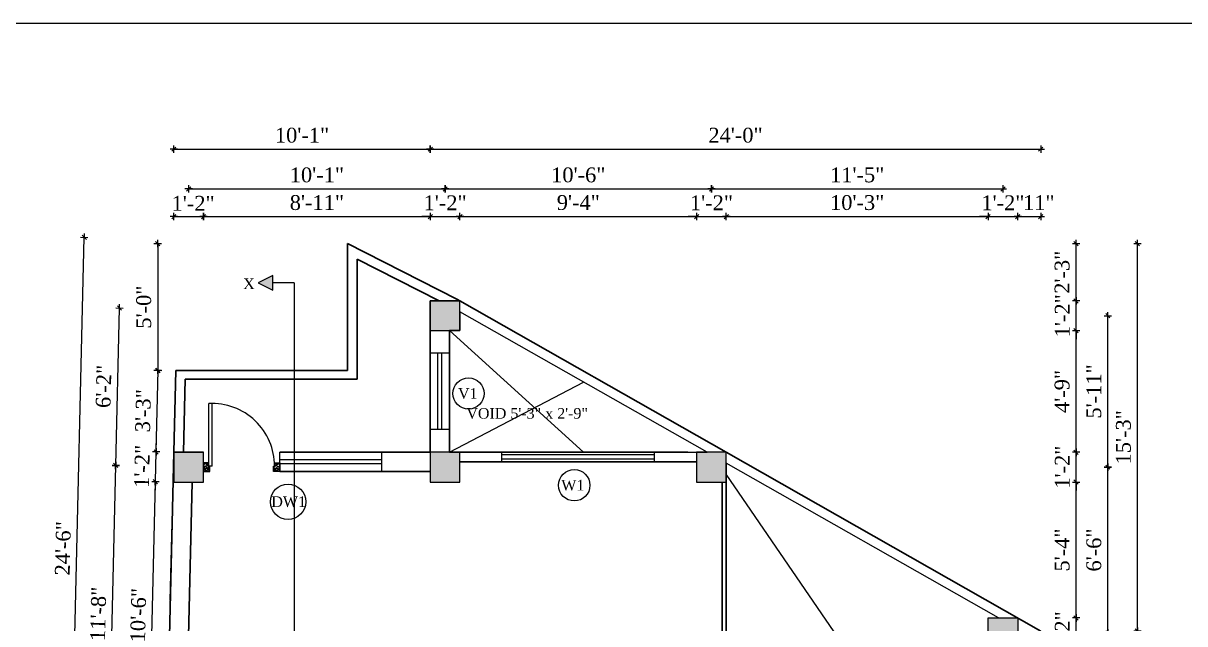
# Model space of a CAD drawing. Header units: inches. Extents: x 149946 to 166271, y -29520 to -26192.
# Drawn here: x 165162 to 165710, y -26476 to -26192 of the extents above; entities that cross this region are included whole.
import ezdxf

# ---------------------------------------------------------------- set-up
doc = ezdxf.new("R2010")
doc.units = ezdxf.units.IN
doc.header["$LTSCALE"] = 5
doc.header["$MEASUREMENT"] = 0
for name, color, linetype, lineweight in [('A-WALL', 7, 'Continuous', 9), ('Dimension', 7, 'Continuous', 18), ('DOOR', 62, 'Continuous', 0), ('Dw', 2, 'Continuous', 18), ('ele1', 21, 'Continuous', 20)]:
    doc.layers.add(name, color=color, linetype=linetype, lineweight=lineweight)
doc.layers.add('dim line', color=7, linetype='Continuous', lineweight=15, true_color=0xfab2b2)
doc.layers.add('TEXT', color=6, linetype='Continuous')
doc.layers.add('WALL', color=7, linetype='Continuous')
doc.styles.add('ordinary', font='times.ttf')
doc.dimstyles.new('Copy of 96', dxfattribs={"dimtxt": 7, "dimasz": 4, "dimexe": 0.5, "dimexo": 0.5, "dimgap": 3, "dimtad": 1, "dimdec": 1, "dimzin": 11, "dimdsep": 46, "dimlunit": 4, "dimtxsty": 'ordinary', "dimblk": 'OBLIQUE', "dimcen": 0.09, "dimse1": 1, "dimse2": 1, "dimclrt": 6, "dimazin": 0, "dimtfac": 1, "dimtdec": 1, "dimtix": 1, "dimtmove": 2, "dimatfit": 3, "dimldrblk": 'leader', "dimfxl": 0.5, "dimfxlon": 1, "dimtolj": 1, "dimtzin": 0, "dimarcsym": 0})

# ---------------------------------------------------------------- blocks, each defined once
blk = doc.blocks.new('A$C27B36B59')
at = {"layer": 'DOOR'}
for p, q in [((0, 4), (0, 0)), ((2.5, 4), (0, 4)), ((0, 0), (3, 0)), ((2.5, 2.5), (2.5, 4)), ((3, 2.5), (2.5, 2.5)), ((3, 0), (3, 2.5))]:
    blk.add_line(p, q, dxfattribs=at)
for centre, radius, start, end in [((-1.4, -0.54), 4.75, 22.1411, 72.838), ((1.34, 2.09), 1.64, 45.138, 144.8948), ((2.21, 0.3), 2.49, 83.3149, 152.658), ((0.13, 0.37), 2.05, 349.4875, 93.6805), ((1.96, -0.47), 2.01, 58.7447, 166.495), ((-0.06, 0.32), 1.13, 343.542, 86.947), ((2.08, -0.4), 1.17, 38.2816, 160.1519)]:
    blk.add_arc(centre, radius, start, end, dxfattribs=at)
blk = doc.blocks.new('D2')
at = {"layer": 'DOOR'}
for p, q in [((74473.95, 24047.59), (74473.95, 24018.09)), ((74473.95, 24047.59), (74475.45, 24047.59)), ((74475.45, 24047.59), (74475.45, 24018.13))]:
    blk.add_line(p, q, dxfattribs=at)
blk.add_arc((74473.95, 24047.59), 29.5, 180, 272.9146, dxfattribs=at)
at = {"layer": 'DOOR', "xscale": -1, "rotation": 180}
blk.add_blockref('A$C27B36B59', (74441.95, 24050.09), dxfattribs=at)
at = {"layer": 'DOOR', "rotation": 180}
blk.add_blockref('A$C27B36B59', (74477.95, 24050.09), dxfattribs=at)
blk = doc.blocks.new('oblique')
at = {"color": 0, "lineweight": -2}
blk.add_line((0.25, 0.25), (-0.25, -0.25), dxfattribs=at)
at = {"layer": 'dim line', "lineweight": 9}
for p, q in [((-0.4375, 0), (0.4375, 0)), ((0, 0.4375), (0, -0.4375))]:
    blk.add_line(p, q, dxfattribs=at)
blk = doc.blocks.new('*D1125')
at = {"layer": 'A-WALL', "color": 0, "lineweight": -2, "ltscale": 5}
for p, q in [((165658.38, -26472.9), (165658.38, -26468.9)), ((165658.38, -26486.9), (165658.38, -26472.9)), ((165658.38, -26486.9), (165658.38, -26490.9))]:
    blk.add_line(p, q, dxfattribs=at)
at = {"layer": 'Defpoints', "color": 0, "ltscale": 5}
for p in [(165630.89, -26472.9), (165658.38, -26472.9), (165630.89, -26486.9)]:
    blk.add_point(p, dxfattribs=at)
at = {"layer": 'A-WALL', "color": 0, "lineweight": -2, "ltscale": 5, "xscale": 4, "yscale": 4, "zscale": 4}
for p, rotation in [((165658.38, -26472.9), 270), ((165658.38, -26486.9), 90)]:
    blk.add_blockref('oblique', p, dxfattribs=dict(at, rotation=rotation))
at = {"layer": 'A-WALL', "color": 6, "ltscale": 5, "insert": (165651.88, -26479.9), "char_height": 7, "attachment_point": 5, "rotation": 90, "style": 'ordinary'}
blk.add_mtext('\\A1;1\'-2"', dxfattribs=at)
blk = doc.blocks.new('_OBLIQUE')
at = {"color": 0, "linetype": 'ByBlock'}
blk.add_line((-0.5, -0.5), (0.5, 0.5), dxfattribs=at)
blk = doc.blocks.new('leader')
at = {"layer": 'Dimension'}
for p, q in [((0, -4.33), (0, 4.33)), ((-4.42, 0), (4.42, 0))]:
    blk.add_line(p, q, dxfattribs=at)
blk = doc.blocks.new('*D1126')
at = {"layer": 'A-WALL', "color": 0, "lineweight": -2, "ltscale": 5}
blk.add_line((165658.38, -26472.9), (165658.38, -26408.79), dxfattribs=at)
at = {"layer": 'Defpoints', "color": 0, "ltscale": 5}
for p in [(165493.5, -26408.79), (165658.38, -26408.79), (165630.89, -26472.9)]:
    blk.add_point(p, dxfattribs=at)
at = {"layer": 'A-WALL', "color": 0, "lineweight": -2, "ltscale": 5, "xscale": 4, "yscale": 4, "zscale": 4}
for p, rotation in [((165658.38, -26408.79), 90), ((165658.38, -26472.9), 270)]:
    blk.add_blockref('oblique', p, dxfattribs=dict(at, rotation=rotation))
at = {"layer": 'A-WALL', "color": 6, "ltscale": 5, "insert": (165651.82, -26440.85), "char_height": 7, "attachment_point": 5, "rotation": 90, "style": 'ordinary'}
blk.add_mtext('\\A1;5\'-4"', dxfattribs=at)
blk = doc.blocks.new('*D1127')
at = {"layer": 'A-WALL', "color": 0, "lineweight": -2, "ltscale": 5}
for p, q in [((165658.38, -26394.79), (165658.38, -26390.79)), ((165658.38, -26408.79), (165658.38, -26394.79)), ((165658.38, -26408.79), (165658.38, -26412.79))]:
    blk.add_line(p, q, dxfattribs=at)
at = {"layer": 'Defpoints', "color": 0, "ltscale": 5}
for p in [(165493.5, -26394.79), (165658.38, -26394.79), (165493.5, -26408.79)]:
    blk.add_point(p, dxfattribs=at)
at = {"layer": 'A-WALL', "color": 0, "lineweight": -2, "ltscale": 5, "xscale": 4, "yscale": 4, "zscale": 4}
for p, rotation in [((165658.38, -26394.79), 270), ((165658.38, -26408.79), 90)]:
    blk.add_blockref('oblique', p, dxfattribs=dict(at, rotation=rotation))
at = {"layer": 'A-WALL', "color": 6, "ltscale": 5, "insert": (165651.88, -26401.79), "char_height": 7, "attachment_point": 5, "rotation": 90, "style": 'ordinary'}
blk.add_mtext('\\A1;1\'-2"', dxfattribs=at)
blk = doc.blocks.new('*D1128')
at = {"layer": 'A-WALL', "color": 0, "lineweight": -2, "ltscale": 5}
blk.add_line((165658.38, -26394.79), (165658.38, -26337.41), dxfattribs=at)
at = {"layer": 'Defpoints', "color": 0, "ltscale": 5}
for p in [(165367.94, -26337.41), (165658.38, -26337.41), (165493.5, -26394.79)]:
    blk.add_point(p, dxfattribs=at)
at = {"layer": 'A-WALL', "color": 0, "lineweight": -2, "ltscale": 5, "xscale": 4, "yscale": 4, "zscale": 4}
for p, rotation in [((165658.38, -26337.41), 90), ((165658.38, -26394.79), 270)]:
    blk.add_blockref('oblique', p, dxfattribs=dict(at, rotation=rotation))
at = {"layer": 'A-WALL', "color": 6, "ltscale": 5, "insert": (165651.81, -26366.1), "char_height": 7, "attachment_point": 5, "rotation": 90, "style": 'ordinary'}
blk.add_mtext('\\A1;4\'-9"', dxfattribs=at)
blk = doc.blocks.new('*D1129')
at = {"layer": 'A-WALL', "color": 0, "lineweight": -2, "ltscale": 5}
for p, q in [((165658.38, -26323.41), (165658.38, -26319.41)), ((165658.38, -26337.41), (165658.38, -26323.41)), ((165658.38, -26337.41), (165658.38, -26341.41))]:
    blk.add_line(p, q, dxfattribs=at)
at = {"layer": 'Defpoints', "color": 0, "ltscale": 5}
for p in [(165367.94, -26323.41), (165658.38, -26323.41), (165367.94, -26337.41)]:
    blk.add_point(p, dxfattribs=at)
at = {"layer": 'A-WALL', "color": 0, "lineweight": -2, "ltscale": 5, "xscale": 4, "yscale": 4, "zscale": 4}
for p, rotation in [((165658.38, -26323.41), 270), ((165658.38, -26337.41), 90)]:
    blk.add_blockref('oblique', p, dxfattribs=dict(at, rotation=rotation))
at = {"layer": 'A-WALL', "color": 6, "ltscale": 5, "insert": (165651.88, -26330.41), "char_height": 7, "attachment_point": 5, "rotation": 90, "style": 'ordinary'}
blk.add_mtext('\\A1;1\'-2"', dxfattribs=at)
blk = doc.blocks.new('*D1131')
at = {"layer": 'A-WALL', "color": 0, "lineweight": -2, "ltscale": 5}
blk.add_line((165673.34, -26479.9), (165673.34, -26401.79), dxfattribs=at)
at = {"layer": 'Defpoints', "color": 0, "ltscale": 5}
for p in [(165486.5, -26401.79), (165673.34, -26401.79), (165623.89, -26479.9)]:
    blk.add_point(p, dxfattribs=at)
at = {"layer": 'A-WALL', "color": 0, "lineweight": -2, "ltscale": 5, "xscale": 4, "yscale": 4, "zscale": 4}
for p, rotation in [((165673.34, -26401.79), 90), ((165673.34, -26479.9), 270)]:
    blk.add_blockref('oblique', p, dxfattribs=dict(at, rotation=rotation))
at = {"layer": 'A-WALL', "color": 6, "ltscale": 5, "insert": (165666.78, -26440.85), "char_height": 7, "attachment_point": 5, "rotation": 90, "style": 'ordinary'}
blk.add_mtext('\\A1;6\'-6"', dxfattribs=at)
blk = doc.blocks.new('*D1132')
at = {"layer": 'A-WALL', "color": 0, "lineweight": -2, "ltscale": 5}
blk.add_line((165673.34, -26401.79), (165673.34, -26330.41), dxfattribs=at)
at = {"layer": 'Defpoints', "color": 0, "ltscale": 5}
for p in [(165360.94, -26330.41), (165673.34, -26330.41), (165486.5, -26401.79)]:
    blk.add_point(p, dxfattribs=at)
at = {"layer": 'A-WALL', "color": 0, "lineweight": -2, "ltscale": 5, "xscale": 4, "yscale": 4, "zscale": 4}
for p, rotation in [((165673.34, -26330.41), 90), ((165673.34, -26401.79), 270)]:
    blk.add_blockref('oblique', p, dxfattribs=dict(at, rotation=rotation))
at = {"layer": 'A-WALL', "color": 6, "ltscale": 5, "insert": (165666.78, -26366.1), "char_height": 7, "attachment_point": 5, "rotation": 90, "style": 'ordinary'}
blk.add_mtext('\\A1;5\'-11"', dxfattribs=at)
blk = doc.blocks.new('*D1133')
at = {"layer": 'A-WALL', "color": 0, "lineweight": -2, "ltscale": 50}
blk.add_line((165233.05, -26283.64), (165247.05, -26283.64), dxfattribs=at)
at = {"layer": 'Defpoints', "color": 0, "ltscale": 50}
for p in [(165247.05, -26283.64), (165233.05, -26394.79), (165247.05, -26394.79)]:
    blk.add_point(p, dxfattribs=at)
at = {"layer": 'A-WALL', "color": 0, "lineweight": -2, "ltscale": 50, "xscale": 4, "yscale": 4, "zscale": 4, "rotation": 180}
blk.add_blockref('oblique', (165233.05, -26283.64), dxfattribs=at)
at = {"layer": 'A-WALL', "color": 0, "lineweight": -2, "ltscale": 50, "xscale": 4, "yscale": 4, "zscale": 4}
blk.add_blockref('oblique', (165247.05, -26283.64), dxfattribs=at)
at = {"layer": 'A-WALL', "color": 6, "ltscale": 50, "insert": (165242.14, -26277.39), "char_height": 7, "attachment_point": 5, "style": 'ordinary'}
blk.add_mtext('\\A1;1\'-2"', dxfattribs=at)
blk = doc.blocks.new('*D1134')
at = {"layer": 'A-WALL', "color": 0, "lineweight": -2, "ltscale": 5}
blk.add_line((165247.05, -26283.64), (165353.94, -26283.64), dxfattribs=at)
at = {"layer": 'Defpoints', "color": 0, "ltscale": 5}
for p in [(165353.94, -26283.64), (165353.94, -26323.41), (165247.05, -26394.79)]:
    blk.add_point(p, dxfattribs=at)
at = {"layer": 'A-WALL', "color": 0, "lineweight": -2, "ltscale": 5, "xscale": 4, "yscale": 4, "zscale": 4, "rotation": 180}
blk.add_blockref('oblique', (165247.05, -26283.64), dxfattribs=at)
at = {"layer": 'A-WALL', "color": 0, "lineweight": -2, "ltscale": 5, "xscale": 4, "yscale": 4, "zscale": 4}
blk.add_blockref('oblique', (165353.94, -26283.64), dxfattribs=at)
at = {"layer": 'A-WALL', "color": 6, "ltscale": 5, "insert": (165300.49, -26277.08), "char_height": 7, "attachment_point": 5, "style": 'ordinary'}
blk.add_mtext('\\A1;8\'-11"', dxfattribs=at)
blk = doc.blocks.new('*D1135')
at = {"layer": 'A-WALL', "color": 0, "lineweight": -2, "ltscale": 5}
for p, q in [((165353.94, -26283.64), (165349.94, -26283.64)), ((165353.94, -26283.64), (165367.94, -26283.64)), ((165367.94, -26283.64), (165371.94, -26283.64))]:
    blk.add_line(p, q, dxfattribs=at)
at = {"layer": 'Defpoints', "color": 0, "ltscale": 5}
for p in [(165367.94, -26283.64), (165353.94, -26323.41), (165367.94, -26323.41)]:
    blk.add_point(p, dxfattribs=at)
at = {"layer": 'A-WALL', "color": 0, "lineweight": -2, "ltscale": 5, "xscale": 4, "yscale": 4, "zscale": 4}
blk.add_blockref('oblique', (165353.94, -26283.64), dxfattribs=at)
at = {"layer": 'A-WALL', "color": 0, "lineweight": -2, "ltscale": 5, "xscale": 4, "yscale": 4, "zscale": 4, "rotation": 180}
blk.add_blockref('oblique', (165367.94, -26283.64), dxfattribs=at)
at = {"layer": 'A-WALL', "color": 6, "ltscale": 5, "insert": (165360.94, -26277.14), "char_height": 7, "attachment_point": 5, "style": 'ordinary'}
blk.add_mtext('\\A1;1\'-2"', dxfattribs=at)
blk = doc.blocks.new('*D1136')
at = {"layer": 'A-WALL', "color": 0, "lineweight": -2, "ltscale": 5}
blk.add_line((165367.94, -26283.64), (165479.5, -26283.64), dxfattribs=at)
at = {"layer": 'Defpoints', "color": 0, "ltscale": 5}
for p in [(165479.5, -26283.64), (165367.94, -26323.41), (165479.5, -26394.79)]:
    blk.add_point(p, dxfattribs=at)
at = {"layer": 'A-WALL', "color": 0, "lineweight": -2, "ltscale": 5, "xscale": 4, "yscale": 4, "zscale": 4, "rotation": 180}
blk.add_blockref('oblique', (165367.94, -26283.64), dxfattribs=at)
at = {"layer": 'A-WALL', "color": 0, "lineweight": -2, "ltscale": 5, "xscale": 4, "yscale": 4, "zscale": 4}
blk.add_blockref('oblique', (165479.5, -26283.64), dxfattribs=at)
at = {"layer": 'A-WALL', "color": 6, "ltscale": 5, "insert": (165423.72, -26277.07), "char_height": 7, "attachment_point": 5, "style": 'ordinary'}
blk.add_mtext('\\A1;9\'-4"', dxfattribs=at)
blk = doc.blocks.new('*D1137')
at = {"layer": 'A-WALL', "color": 0, "lineweight": -2, "ltscale": 5}
for p, q in [((165479.5, -26283.64), (165475.5, -26283.64)), ((165479.5, -26283.64), (165493.5, -26283.64)), ((165493.5, -26283.64), (165497.5, -26283.64))]:
    blk.add_line(p, q, dxfattribs=at)
at = {"layer": 'Defpoints', "color": 0, "ltscale": 5}
for p in [(165493.5, -26283.64), (165479.5, -26394.79), (165493.5, -26394.79)]:
    blk.add_point(p, dxfattribs=at)
at = {"layer": 'A-WALL', "color": 0, "lineweight": -2, "ltscale": 5, "xscale": 4, "yscale": 4, "zscale": 4}
blk.add_blockref('oblique', (165479.5, -26283.64), dxfattribs=at)
at = {"layer": 'A-WALL', "color": 0, "lineweight": -2, "ltscale": 5, "xscale": 4, "yscale": 4, "zscale": 4, "rotation": 180}
blk.add_blockref('oblique', (165493.5, -26283.64), dxfattribs=at)
at = {"layer": 'A-WALL', "color": 6, "ltscale": 5, "insert": (165486.5, -26277.14), "char_height": 7, "attachment_point": 5, "style": 'ordinary'}
blk.add_mtext('\\A1;1\'-2"', dxfattribs=at)
blk = doc.blocks.new('*D1138')
at = {"layer": 'A-WALL', "color": 0, "lineweight": -2, "ltscale": 5}
blk.add_line((165493.5, -26283.64), (165616.89, -26283.64), dxfattribs=at)
at = {"layer": 'Defpoints', "color": 0, "ltscale": 5}
for p in [(165616.89, -26283.64), (165493.5, -26394.79), (165616.89, -26472.9)]:
    blk.add_point(p, dxfattribs=at)
at = {"layer": 'A-WALL', "color": 0, "lineweight": -2, "ltscale": 5, "xscale": 4, "yscale": 4, "zscale": 4, "rotation": 180}
blk.add_blockref('oblique', (165493.5, -26283.64), dxfattribs=at)
at = {"layer": 'A-WALL', "color": 0, "lineweight": -2, "ltscale": 5, "xscale": 4, "yscale": 4, "zscale": 4}
blk.add_blockref('oblique', (165616.89, -26283.64), dxfattribs=at)
at = {"layer": 'A-WALL', "color": 6, "ltscale": 5, "insert": (165555.2, -26277.08), "char_height": 7, "attachment_point": 5, "style": 'ordinary'}
blk.add_mtext('\\A1;10\'-3"', dxfattribs=at)
blk = doc.blocks.new('*D1139')
at = {"layer": 'A-WALL', "color": 0, "lineweight": -2, "ltscale": 5}
for p, q in [((165616.89, -26283.64), (165612.89, -26283.64)), ((165616.89, -26283.64), (165630.89, -26283.64)), ((165630.89, -26283.64), (165634.89, -26283.64))]:
    blk.add_line(p, q, dxfattribs=at)
at = {"layer": 'Defpoints', "color": 0, "ltscale": 5}
for p in [(165630.89, -26283.64), (165616.89, -26472.9), (165630.89, -26472.9)]:
    blk.add_point(p, dxfattribs=at)
at = {"layer": 'A-WALL', "color": 0, "lineweight": -2, "ltscale": 5, "xscale": 4, "yscale": 4, "zscale": 4}
blk.add_blockref('oblique', (165616.89, -26283.64), dxfattribs=at)
at = {"layer": 'A-WALL', "color": 0, "lineweight": -2, "ltscale": 5, "xscale": 4, "yscale": 4, "zscale": 4, "rotation": 180}
blk.add_blockref('oblique', (165630.89, -26283.64), dxfattribs=at)
at = {"layer": 'A-WALL', "color": 6, "ltscale": 5, "insert": (165623.89, -26277.14), "char_height": 7, "attachment_point": 5, "style": 'ordinary'}
blk.add_mtext('\\A1;1\'-2"', dxfattribs=at)
blk = doc.blocks.new('*D1140')
at = {"layer": 'A-WALL', "color": 0, "lineweight": -2, "ltscale": 5}
blk.add_line((165630.89, -26283.64), (165641.75, -26283.64), dxfattribs=at)
at = {"layer": 'Defpoints', "color": 0, "ltscale": 5}
for p in [(165641.75, -26283.64), (165630.89, -26472.9), (165641.75, -26479.07)]:
    blk.add_point(p, dxfattribs=at)
at = {"layer": 'A-WALL', "color": 0, "lineweight": -2, "ltscale": 5, "xscale": 4, "yscale": 4, "zscale": 4, "rotation": 180}
blk.add_blockref('oblique', (165630.89, -26283.64), dxfattribs=at)
at = {"layer": 'A-WALL', "color": 0, "lineweight": -2, "ltscale": 5, "xscale": 4, "yscale": 4, "zscale": 4}
blk.add_blockref('oblique', (165641.75, -26283.64), dxfattribs=at)
at = {"layer": 'A-WALL', "color": 6, "ltscale": 5, "insert": (165640.8, -26277.08), "char_height": 7, "attachment_point": 5, "style": 'ordinary'}
blk.add_mtext('\\A1;11"', dxfattribs=at)
blk = doc.blocks.new('*D1141')
at = {"layer": 'A-WALL', "color": 0, "lineweight": -2, "ltscale": 5}
blk.add_line((165240.05, -26270.6), (165360.94, -26270.6), dxfattribs=at)
at = {"layer": 'Defpoints', "color": 0, "ltscale": 5}
for p in [(165360.94, -26270.6), (165240.05, -26401.79), (165360.94, -26401.79)]:
    blk.add_point(p, dxfattribs=at)
at = {"layer": 'A-WALL', "color": 0, "lineweight": -2, "ltscale": 5, "xscale": 4, "yscale": 4, "zscale": 4, "rotation": 180}
blk.add_blockref('oblique', (165240.05, -26270.6), dxfattribs=at)
at = {"layer": 'A-WALL', "color": 0, "lineweight": -2, "ltscale": 5, "xscale": 4, "yscale": 4, "zscale": 4}
blk.add_blockref('oblique', (165360.94, -26270.6), dxfattribs=at)
at = {"layer": 'A-WALL', "color": 6, "ltscale": 5, "insert": (165300.49, -26264.04), "char_height": 7, "attachment_point": 5, "style": 'ordinary'}
blk.add_mtext('\\A1;10\'-1"', dxfattribs=at)
blk = doc.blocks.new('*D1142')
at = {"layer": 'A-WALL', "color": 0, "lineweight": -2, "ltscale": 5}
blk.add_line((165360.94, -26270.6), (165486.5, -26270.6), dxfattribs=at)
at = {"layer": 'Defpoints', "color": 0, "ltscale": 5}
for p in [(165486.5, -26270.6), (165360.94, -26401.79), (165486.5, -26401.79)]:
    blk.add_point(p, dxfattribs=at)
at = {"layer": 'A-WALL', "color": 0, "lineweight": -2, "ltscale": 5, "xscale": 4, "yscale": 4, "zscale": 4, "rotation": 180}
blk.add_blockref('oblique', (165360.94, -26270.6), dxfattribs=at)
at = {"layer": 'A-WALL', "color": 0, "lineweight": -2, "ltscale": 5, "xscale": 4, "yscale": 4, "zscale": 4}
blk.add_blockref('oblique', (165486.5, -26270.6), dxfattribs=at)
at = {"layer": 'A-WALL', "color": 6, "ltscale": 5, "insert": (165423.72, -26264.04), "char_height": 7, "attachment_point": 5, "style": 'ordinary'}
blk.add_mtext('\\A1;10\'-6"', dxfattribs=at)
blk = doc.blocks.new('*D1143')
at = {"layer": 'A-WALL', "color": 0, "lineweight": -2, "ltscale": 5}
blk.add_line((165486.5, -26270.6), (165623.89, -26270.6), dxfattribs=at)
at = {"layer": 'Defpoints', "color": 0, "ltscale": 5}
for p in [(165623.89, -26270.6), (165486.5, -26401.79), (165623.89, -26479.9)]:
    blk.add_point(p, dxfattribs=at)
at = {"layer": 'A-WALL', "color": 0, "lineweight": -2, "ltscale": 5, "xscale": 4, "yscale": 4, "zscale": 4, "rotation": 180}
blk.add_blockref('oblique', (165486.5, -26270.6), dxfattribs=at)
at = {"layer": 'A-WALL', "color": 0, "lineweight": -2, "ltscale": 5, "xscale": 4, "yscale": 4, "zscale": 4}
blk.add_blockref('oblique', (165623.89, -26270.6), dxfattribs=at)
at = {"layer": 'A-WALL', "color": 6, "ltscale": 5, "insert": (165555.2, -26264.04), "char_height": 7, "attachment_point": 5, "style": 'ordinary'}
blk.add_mtext('\\A1;11\'-5"', dxfattribs=at)
blk = doc.blocks.new('*D1144')
at = {"layer": 'A-WALL', "color": 0, "lineweight": -2, "ltscale": 5}
blk.add_line((165233.05, -26251.88), (165353.94, -26251.88), dxfattribs=at)
at = {"layer": 'Defpoints', "color": 0, "ltscale": 5}
for p in [(165353.94, -26251.88), (165353.94, -26323.41), (165233.05, -26394.79)]:
    blk.add_point(p, dxfattribs=at)
at = {"layer": 'A-WALL', "color": 0, "lineweight": -2, "ltscale": 5, "xscale": 4, "yscale": 4, "zscale": 4, "rotation": 180}
blk.add_blockref('oblique', (165233.05, -26251.88), dxfattribs=at)
at = {"layer": 'A-WALL', "color": 0, "lineweight": -2, "ltscale": 5, "xscale": 4, "yscale": 4, "zscale": 4}
blk.add_blockref('oblique', (165353.94, -26251.88), dxfattribs=at)
at = {"layer": 'A-WALL', "color": 6, "ltscale": 5, "insert": (165293.49, -26245.32), "char_height": 7, "attachment_point": 5, "style": 'ordinary'}
blk.add_mtext('\\A1;10\'-1"', dxfattribs=at)
blk = doc.blocks.new('*D1145')
at = {"layer": 'A-WALL', "color": 0, "lineweight": -2, "ltscale": 5}
blk.add_line((165353.94, -26251.88), (165641.75, -26251.88), dxfattribs=at)
at = {"layer": 'Defpoints', "color": 0, "ltscale": 5}
for p in [(165641.75, -26251.88), (165353.94, -26323.41), (165641.75, -26479.07)]:
    blk.add_point(p, dxfattribs=at)
at = {"layer": 'A-WALL', "color": 0, "lineweight": -2, "ltscale": 5, "xscale": 4, "yscale": 4, "zscale": 4, "rotation": 180}
blk.add_blockref('oblique', (165353.94, -26251.88), dxfattribs=at)
at = {"layer": 'A-WALL', "color": 0, "lineweight": -2, "ltscale": 5, "xscale": 4, "yscale": 4, "zscale": 4}
blk.add_blockref('oblique', (165641.75, -26251.88), dxfattribs=at)
at = {"layer": 'A-WALL', "color": 6, "ltscale": 5, "insert": (165497.84, -26245.32), "char_height": 7, "attachment_point": 5, "style": 'ordinary'}
blk.add_mtext('\\A1;24\'-0"', dxfattribs=at)
blk = doc.blocks.new('*D1147')
at = {"layer": 'A-WALL', "color": 0, "lineweight": -2, "ltscale": 5}
blk.add_line((165687.29, -26479.07), (165687.29, -26296.37), dxfattribs=at)
at = {"layer": 'Defpoints', "color": 0, "ltscale": 5}
for p in [(165314.94, -26296.37), (165687.29, -26296.37), (165641.75, -26479.07)]:
    blk.add_point(p, dxfattribs=at)
at = {"layer": 'A-WALL', "color": 0, "lineweight": -2, "ltscale": 5, "xscale": 4, "yscale": 4, "zscale": 4}
for p, rotation in [((165687.29, -26296.37), 90), ((165687.29, -26479.07), 270)]:
    blk.add_blockref('oblique', p, dxfattribs=dict(at, rotation=rotation))
at = {"layer": 'A-WALL', "color": 6, "ltscale": 5, "insert": (165680.73, -26387.72), "char_height": 7, "attachment_point": 5, "rotation": 90, "style": 'ordinary'}
blk.add_mtext('\\A1;15\'-3"', dxfattribs=at)
blk = doc.blocks.new('*D1261')
at = {"layer": 'A-WALL', "color": 0, "lineweight": -2, "ltscale": 5}
blk.add_line((165225.44, -26296.37), (165225.44, -26356.29), dxfattribs=at)
at = {"layer": 'Defpoints', "color": 0, "ltscale": 5}
for p in [(165314.94, -26296.37), (165225.44, -26356.29), (165314.94, -26356.29)]:
    blk.add_point(p, dxfattribs=at)
at = {"layer": 'A-WALL', "color": 0, "lineweight": -2, "ltscale": 5, "xscale": 4, "yscale": 4, "zscale": 4}
for p, rotation in [((165225.44, -26296.37), 90), ((165225.44, -26356.29), 270)]:
    blk.add_blockref('oblique', p, dxfattribs=dict(at, rotation=rotation))
at = {"layer": 'A-WALL', "color": 6, "ltscale": 5, "insert": (165218.88, -26326.33), "char_height": 7, "attachment_point": 5, "rotation": 90, "style": 'ordinary'}
blk.add_mtext('\\A1;5\'-0"', dxfattribs=at)
blk = doc.blocks.new('*D1263')
at = {"layer": 'A-WALL', "color": 0, "lineweight": -2, "ltscale": 5}
blk.add_line((165221.36, -26534.88), (165224.35, -26408.59), dxfattribs=at)
at = {"layer": 'Defpoints', "color": 0, "ltscale": 5}
for p in [(165224.35, -26408.59), (165233.05, -26408.79), (165229.73, -26535.08)]:
    blk.add_point(p, dxfattribs=at)
at = {"layer": 'A-WALL', "color": 0, "lineweight": -2, "ltscale": 5, "xscale": 4, "yscale": 4, "zscale": 4}
for p, rotation in [((165224.35, -26408.59), 88.64238169339859), ((165221.36, -26534.88), 268.6423816933986)]:
    blk.add_blockref('oblique', p, dxfattribs=dict(at, rotation=rotation))
at = {"layer": 'A-WALL', "color": 6, "ltscale": 5, "insert": (165216.3, -26471.58), "char_height": 7, "attachment_point": 5, "rotation": 88.6424, "style": 'ordinary'}
blk.add_mtext('\\A1;10\'-6"', dxfattribs=at)
blk = doc.blocks.new('*D1264')
at = {"layer": 'A-WALL', "color": 0, "lineweight": -2, "ltscale": 5}
for p, q in [((165224.69, -26394.6), (165224.78, -26390.6)), ((165224.35, -26408.59), (165224.69, -26394.6)), ((165224.35, -26408.59), (165224.26, -26412.59))]:
    blk.add_line(p, q, dxfattribs=at)
at = {"layer": 'Defpoints', "color": 0, "ltscale": 5}
for p in [(165224.69, -26394.6), (165233.05, -26394.79), (165233.05, -26408.79)]:
    blk.add_point(p, dxfattribs=at)
at = {"layer": 'A-WALL', "color": 0, "lineweight": -2, "ltscale": 5, "xscale": 4, "yscale": 4, "zscale": 4}
for p, rotation in [((165224.69, -26394.6), 268.6423816933986), ((165224.35, -26408.59), 88.64238169339862)]:
    blk.add_blockref('oblique', p, dxfattribs=dict(at, rotation=rotation))
at = {"layer": 'A-WALL', "color": 6, "ltscale": 5, "insert": (165218.02, -26401.44), "char_height": 7, "attachment_point": 5, "rotation": 88.6424, "style": 'ordinary'}
blk.add_mtext('\\A1;1\'-2"', dxfattribs=at)
blk = doc.blocks.new('*D1164')
at = {"layer": 'A-WALL', "color": 0, "lineweight": -2, "ltscale": 5}
blk.add_line((165202.33, -26541.26), (165205.65, -26400.98), dxfattribs=at)
at = {"layer": 'Defpoints', "color": 0, "ltscale": 5}
for p in [(165205.65, -26400.98), (165240.05, -26401.79), (165236.73, -26542.08)]:
    blk.add_point(p, dxfattribs=at)
at = {"layer": 'A-WALL', "color": 0, "lineweight": -2, "ltscale": 5, "xscale": 4, "yscale": 4, "zscale": 4}
for p, rotation in [((165205.65, -26400.98), 88.64238169299772), ((165202.33, -26541.26), 268.6423816929977)]:
    blk.add_blockref('oblique', p, dxfattribs=dict(at, rotation=rotation))
at = {"layer": 'A-WALL', "color": 6, "ltscale": 5, "insert": (165197.43, -26470.96), "char_height": 7, "attachment_point": 5, "rotation": 88.6424, "style": 'ordinary'}
blk.add_mtext('\\A1;11\'-8"', dxfattribs=at)
blk = doc.blocks.new('*D1165')
at = {"layer": 'A-WALL', "color": 0, "lineweight": -2, "ltscale": 5}
blk.add_line((165224.69, -26394.6), (165225.6, -26356.1), dxfattribs=at)
at = {"layer": 'Defpoints', "color": 0, "ltscale": 5}
for p in [(165225.6, -26356.1), (165233.96, -26356.29), (165233.05, -26394.79)]:
    blk.add_point(p, dxfattribs=at)
at = {"layer": 'A-WALL', "color": 0, "lineweight": -2, "ltscale": 5, "xscale": 4, "yscale": 4, "zscale": 4}
for p, rotation in [((165225.6, -26356.1), 88.64238169339859), ((165224.69, -26394.6), 268.6423816933986)]:
    blk.add_blockref('oblique', p, dxfattribs=dict(at, rotation=rotation))
at = {"layer": 'A-WALL', "color": 6, "ltscale": 5, "insert": (165218.58, -26375.19), "char_height": 7, "attachment_point": 5, "rotation": 88.6424, "style": 'ordinary'}
blk.add_mtext('\\A1;3\'-3"', dxfattribs=at)
blk = doc.blocks.new('*D1166')
at = {"layer": 'A-WALL', "color": 0, "lineweight": -2, "ltscale": 5}
blk.add_line((165658.38, -26323.41), (165658.38, -26296.37), dxfattribs=at)
at = {"layer": 'Defpoints', "color": 0, "ltscale": 5}
for p in [(165314.94, -26296.37), (165658.38, -26296.37), (165367.94, -26323.41)]:
    blk.add_point(p, dxfattribs=at)
at = {"layer": 'A-WALL', "color": 0, "lineweight": -2, "ltscale": 5, "xscale": 4, "yscale": 4, "zscale": 4}
for p, rotation in [((165658.38, -26296.37), 90), ((165658.38, -26323.41), 270)]:
    blk.add_blockref('oblique', p, dxfattribs=dict(at, rotation=rotation))
at = {"layer": 'A-WALL', "color": 6, "ltscale": 5, "insert": (165651.82, -26309.89), "char_height": 7, "attachment_point": 5, "rotation": 90, "style": 'ordinary'}
blk.add_mtext('\\A1;2\'-3"', dxfattribs=at)
blk = doc.blocks.new('*D1167')
at = {"layer": 'A-WALL', "color": 0, "lineweight": -2, "ltscale": 5}
blk.add_line((165205.65, -26400.98), (165207.41, -26326.77), dxfattribs=at)
at = {"layer": 'Defpoints', "color": 0, "ltscale": 5}
for p in [(165207.41, -26326.77), (165360.94, -26330.41), (165240.05, -26401.79)]:
    blk.add_point(p, dxfattribs=at)
at = {"layer": 'A-WALL', "color": 0, "lineweight": -2, "ltscale": 5, "xscale": 4, "yscale": 4, "zscale": 4}
for p, rotation in [((165207.41, -26326.77), 88.64238169339859), ((165205.65, -26400.98), 268.6423816933986)]:
    blk.add_blockref('oblique', p, dxfattribs=dict(at, rotation=rotation))
at = {"layer": 'A-WALL', "color": 6, "ltscale": 5, "insert": (165199.97, -26363.72), "char_height": 7, "attachment_point": 5, "rotation": 88.6424, "style": 'ordinary'}
blk.add_mtext('\\A1;6\'-2"', dxfattribs=at)
blk = doc.blocks.new('*D1168')
at = {"layer": 'A-WALL', "color": 0, "lineweight": -2, "ltscale": 5}
blk.add_line((165183.87, -26587.02), (165190.83, -26293.43), dxfattribs=at)
at = {"layer": 'Defpoints', "color": 0, "ltscale": 5}
for p in [(165190.83, -26293.43), (165314.94, -26296.37), (165228.47, -26588.08)]:
    blk.add_point(p, dxfattribs=at)
at = {"layer": 'A-WALL', "color": 0, "lineweight": -2, "ltscale": 5, "xscale": 4, "yscale": 4, "zscale": 4}
for p, rotation in [((165190.83, -26293.43), 88.64238169339859), ((165183.87, -26587.02), 268.6423816933986)]:
    blk.add_blockref('oblique', p, dxfattribs=dict(at, rotation=rotation))
at = {"layer": 'A-WALL', "color": 6, "ltscale": 5, "insert": (165180.79, -26440.07), "char_height": 7, "attachment_point": 5, "rotation": 88.6424, "style": 'ordinary'}
blk.add_mtext('\\A1;24\'-6"', dxfattribs=at)

msp = doc.modelspace()

# ---------------------------------------------------------------- hatches: boundary and pattern name
at = {"ltscale": 5}
msp.add_hatch(color=256, dxfattribs=at).paths.add_polyline_path([(165279.69, -26318.37), (165279.69, -26311.36), (165272.8, -26314.95)])
at = {"layer": 'WALL', "linetype": 'ByBlock', "ltscale": 5, "true_color": 0xf8991e}
h = msp.add_hatch(color=30, dxfattribs=at)
h.dxf.hatch_style = 1
h.paths.add_polyline_path([(165353.94, -26337.41), (165367.94, -26337.41), (165367.94, -26323.41), (165353.94, -26323.41)])
h = msp.add_hatch(color=30, dxfattribs=at)
h.dxf.hatch_style = 1
h.paths.add_polyline_path([(165233.05, -26408.79), (165247.05, -26408.79), (165247.05, -26394.79), (165233.05, -26394.79)])
h = msp.add_hatch(color=30, dxfattribs=at)
h.dxf.hatch_style = 1
h.paths.add_polyline_path([(165353.94, -26408.79), (165367.94, -26408.79), (165367.94, -26394.79), (165353.94, -26394.79)])
h = msp.add_hatch(color=30, dxfattribs=at)
h.dxf.hatch_style = 1
h.paths.add_polyline_path([(165493.5, -26408.79), (165493.5, -26394.79), (165479.5, -26394.79), (165479.5, -26408.79)])
h = msp.add_hatch(color=30, dxfattribs=at)
h.dxf.hatch_style = 1
h.paths.add_polyline_path([(165616.89, -26472.9), (165616.89, -26486.9), (165630.89, -26486.9), (165630.89, -26472.9)])

# ---------------------------------------------------------------- linework, layer by layer
at = {"ltscale": 5}
for p, q in [((165279.69, -26311.36, -72.71), (165272.8, -26314.95, -72.71)), ((165279.69, -26318.37, -72.71), (165279.69, -26311.36, -72.71)), ((165272.8, -26314.95, -72.71), (165279.69, -26318.37, -72.71)), ((165289.78, -26314.95, -72.71), (165279.69, -26314.95, -72.71))]:
    msp.add_line(p, q, dxfattribs=at)
at = {"layer": 'A-WALL', "lineweight": 30}
for p, q in [((165314.94, -26296.37, -72.71), (165314.94, -26356.29, -72.71)), ((165314.94, -26296.37, -72.71), (165366.46, -26322.57, -72.71)), ((165319.44, -26303.71, -72.71), (165319.44, -26360.29, -72.71)), ((165319.44, -26303.71, -72.71), (165358.18, -26323.41, -72.71)), ((165353.94, -26323.41, -72.71), (165353.94, -26394.79, -72.71)), ((165367.94, -26323.41, -72.71), (165353.94, -26323.41, -72.71)), ((165366.46, -26322.57, -72.71), (165367.94, -26323.41, -72.71)), ((165367.94, -26323.41, -72.71), (165493.5, -26394.79, -72.71)), ((165362.94, -26337.41, -72.71), (165362.94, -26394.79, -72.71)), ((165233.05, -26394.79, -72.71), (165233.96, -26356.29, -72.71)), ((165233.96, -26356.29, -72.71), (165314.94, -26356.29, -72.71)), ((165237.55, -26394.79, -72.71), (165238.37, -26360.29, -72.71)), ((165238.37, -26360.29, -72.71), (165319.44, -26360.29, -72.71)), ((165233.48, -26376.79, -72.71), (165233.69, -26367.74, -72.71)), ((165233.05, -26394.79, -72.71), (165229.4, -26549.08, -72.71)), ((165247.05, -26394.79, -72.71), (165233.05, -26394.79, -72.71)), ((165283.05, -26394.79, -72.71), (165353.94, -26394.79, -72.71)), ((165367.94, -26394.79, -72.71), (165475.29, -26394.79, -72.71)), ((165493.5, -26394.79, -72.71), (165641.75, -26479.07, -72.71)), ((165353.94, -26403.79, -72.71), (165283.05, -26403.79, -72.71)), ((165479.5, -26399.29, -72.71), (165367.94, -26399.29, -72.71)), ((165241.72, -26408.79, -72.71), (165238.73, -26535.08, -72.71)), ((165491.5, -26408.79, -72.71), (165491.5, -26535.58, -72.71)), ((165493.5, -26408.79, -72.71), (165493.5, -26535.58, -72.71)), ((165231.39, -26464.72, -72.71), (165232.41, -26421.73, -72.71))]:
    msp.add_line(p, q, dxfattribs=at)
at = {"layer": 'A-WALL', "ltscale": 5}
for p, q in [((165289.78, -26314.95, -72.71), (165289.78, -26603.51, -72.71)), ((165362.94, -26348.1, -72.71), (165353.94, -26348.1, -72.71)), ((165362.94, -26384.1, -72.71), (165353.94, -26384.1, -72.71)), ((165283.05, -26403.79, -72.71), (165283.05, -26394.79, -72.71)), ((165331.05, -26403.79, -72.71), (165331.05, -26394.79, -72.71)), ((165387.72, -26399.29, -72.71), (165387.72, -26394.79, -72.71)), ((165459.72, -26399.29, -72.71), (165459.72, -26394.79, -72.71))]:
    msp.add_line(p, q, dxfattribs=at)
at = {"layer": 'A-WALL', "ltscale": 5, "elevation": -72.71}
for points in [[(165353.94, -26337.41), (165367.94, -26337.41), (165367.94, -26323.41), (165353.94, -26323.41)], [(165367.94, -26328.59), (165367.94, -26337.41), (165362.94, -26337.41), (165362.94, -26358.79), (165362.94, -26394.79), (165367.94, -26394.79), (165484.4, -26394.79)], [(165233.05, -26408.79), (165247.05, -26408.79), (165247.05, -26394.79), (165233.05, -26394.79)], [(165353.94, -26408.79), (165367.94, -26408.79), (165367.94, -26394.79), (165353.94, -26394.79)], [(165479.5, -26408.79), (165493.5, -26408.79), (165493.5, -26394.79), (165479.5, -26394.79)], [(165616.89, -26472.9), (165630.89, -26472.9), (165630.89, -26486.9), (165616.89, -26486.9)]]:
    msp.add_lwpolyline(points, close=True, dxfattribs=at)
msp.add_lwpolyline([(165493.5, -26540.08), (165493.5, -26540.08), (165582.51, -26540.08), (165582.51, -26535.08), (165596.51, -26535.08), (165596.51, -26540.78), (165631.34, -26486.9), (165616.89, -26486.9), (165616.89, -26472.9), (165621.79, -26472.9), (165493.5, -26399.97), (165493.5, -26408.79)], dxfattribs=at)
at = {"layer": 'A-WALL', "ltscale": 5}
for centre, radius in [((165371.98, -26367.06, -72.71), 7.38), ((165421.82, -26410.34, -72.71), 7.38), ((165286.91, -26418.12, -72.71), 8.32)]:
    msp.add_circle(centre, radius, dxfattribs=at)
at = {"layer": 'Dw', "color": 3}
for p, q in [((165357.44, -26384.1, -72.71), (165357.44, -26348.1, -72.71)), ((165359.44, -26384.1, -72.71), (165359.44, -26348.1, -72.71)), ((165331.05, -26398.29, -72.71), (165283.05, -26398.29, -72.71)), ((165459.72, -26396.04, -72.71), (165387.72, -26396.04, -72.71)), ((165459.72, -26398.04, -72.71), (165387.72, -26398.04, -72.71)), ((165331.05, -26400.29, -72.71), (165283.05, -26400.29, -72.71))]:
    msp.add_line(p, q, dxfattribs=at)
at = {"layer": 'ele1', "elevation": -72.71}
msp.add_lwpolyline([(163186.16, -26192.48), (166271.13, -26192.48), (166271.13, -28347.82), (163186.16, -28347.82)], close=True, dxfattribs=at)
msp.add_lwpolyline([(163186.16, -26192.48), (166271.13, -26192.48), (166271.13, -28347.82), (163186.16, -28347.82)], close=True, dxfattribs=at)
at = {"layer": 'WALL', "color": 30, "linetype": 'ByBlock', "ltscale": 5, "true_color": 0xf8991e}
for p, q in [((165362.94, -26337.41, -72.71), (165426.17, -26394.79, -72.71)), ((165362.94, -26394.79, -72.71), (165426.17, -26361.69, -72.71)), ((165582.51, -26535.08, -72.71), (165493.5, -26405.15, -72.71))]:
    msp.add_line(p, q, dxfattribs=at)

# ---------------------------------------------------------------- block references
at = {"layer": 'WALL', "color": 2, "linetype": 'ByBlock', "rotation": 180.0000000002084}
msp.add_blockref('D2', (239725, -2353.71, -72.71), dxfattribs=at)

# ---------------------------------------------------------------- texts
at = {"layer": 'TEXT', "style": 'ordinary'}
for s, p in [('X', (165265.73, -26317.82, -72.71)), ('V1', (165367.02, -26369.5, -72.71)), ('VOID 5\'-3" x 2\'-9"', (165370.94, -26378.93, -72.71)), ('W1', (165415.7, -26412.78, -72.71)), ('DW1', (165279, -26420.56, -72.71))]:
    msp.add_text(s, height=5, dxfattribs=at).set_placement(p)

# ---------------------------------------------------------------- dimensions: what is measured, and where the dimension line sits
at = {"layer": 'A-WALL', "ltscale": 5}
for base, p1, p2, picture, middle in [((165353.94, -26251.88, -72.71), (165233.05, -26394.79, -72.71), (165353.94, -26323.41, -72.71), '*D1144', (165293.49, -26245.32, -72.71)), ((165641.75, -26251.88, -72.71), (165353.94, -26323.41, -72.71), (165641.75, -26479.07, -72.71), '*D1145', (165497.84, -26245.32, -72.71)), ((165360.94, -26270.6, -72.71), (165240.05, -26401.79, -72.71), (165360.94, -26401.79, -72.71), '*D1141', (165300.49, -26264.04, -72.71)), ((165486.5, -26270.6, -72.71), (165360.94, -26401.79, -72.71), (165486.5, -26401.79, -72.71), '*D1142', (165423.72, -26264.04, -72.71)), ((165623.89, -26270.6, -72.71), (165486.5, -26401.79, -72.71), (165623.89, -26479.9, -72.71), '*D1143', (165555.2, -26264.04, -72.71)), ((165353.94, -26283.64, -72.71), (165247.05, -26394.79, -72.71), (165353.94, -26323.41, -72.71), '*D1134', (165300.49, -26277.08, -72.71)), ((165367.94, -26283.64, -72.71), (165353.94, -26323.41, -72.71), (165367.94, -26323.41, -72.71), '*D1135', (165360.94, -26277.14, -72.71)), ((165479.5, -26283.64, -72.71), (165367.94, -26323.41, -72.71), (165479.5, -26394.79, -72.71), '*D1136', (165423.72, -26277.07, -72.71)), ((165493.5, -26283.64, -72.71), (165479.5, -26394.79, -72.71), (165493.5, -26394.79, -72.71), '*D1137', (165486.5, -26277.14, -72.71)), ((165616.89, -26283.64, -72.71), (165493.5, -26394.79, -72.71), (165616.89, -26472.9, -72.71), '*D1138', (165555.2, -26277.08, -72.71)), ((165630.89, -26283.64, -72.71), (165616.89, -26472.9, -72.71), (165630.89, -26472.9, -72.71), '*D1139', (165623.89, -26277.14, -72.71))]:
    dim = msp.add_linear_dim(base=base, p1=p1, p2=p2, dimstyle='Copy of 96', override={"dimdec": 0, "dimblk": 'oblique', "dimtdec": 0, "dimarcsym": 1}, dxfattribs=at)
    dim.commit()
    dim.dimension.update_dxf_attribs({"geometry": picture, "text_midpoint": middle})
at = {"layer": 'A-WALL', "ltscale": 50}
dim = msp.add_linear_dim(base=(165247.05, -26283.64, -72.71), p1=(165233.05, -26394.79, -72.71), p2=(165247.05, -26394.79, -72.71), dimstyle='Copy of 96', override={"dimdec": 0, "dimblk": 'oblique', "dimtdec": 0, "dimarcsym": 1}, dxfattribs=at)
dim.commit()
dim.dimension.update_dxf_attribs({"geometry": '*D1133', "text_midpoint": (165242.14, -26277.39, -72.71), "dimtype": 160})
at = {"layer": 'A-WALL', "ltscale": 5}
dim = msp.add_linear_dim(base=(165641.75, -26283.64, -72.71), p1=(165630.89, -26472.9, -72.71), p2=(165641.75, -26479.07, -72.71), dimstyle='Copy of 96', override={"dimdec": 0, "dimblk": 'oblique', "dimtdec": 0, "dimarcsym": 1}, dxfattribs=at)
dim.commit()
dim.dimension.update_dxf_attribs({"geometry": '*D1140', "text_midpoint": (165640.8, -26277.08, -72.71), "dimtype": 160})
for base, p1, p2, angle, picture, middle in [((165190.83, -26293.43, -72.71), (165228.47, -26588.08, -72.71), (165314.94, -26296.37, -72.71), 268.6424, '*D1168', (165180.79, -26440.07, -72.71)), ((165225.44, -26356.29, -72.71), (165314.94, -26296.37, -72.71), (165314.94, -26356.29, -72.71), 90, '*D1261', (165218.88, -26326.33, -72.71)), ((165687.29, -26296.37, -72.71), (165641.75, -26479.07, -72.71), (165314.94, -26296.37, -72.71), 90, '*D1147', (165680.73, -26387.72, -72.71)), ((165658.38, -26296.37, -72.71), (165367.94, -26323.41, -72.71), (165314.94, -26296.37, -72.71), 90, '*D1166', (165651.82, -26309.89, -72.71)), ((165658.38, -26323.41, -72.71), (165367.94, -26337.41, -72.71), (165367.94, -26323.41, -72.71), 90, '*D1129', (165651.88, -26330.41, -72.71)), ((165207.41, -26326.77, -72.71), (165240.05, -26401.79, -72.71), (165360.94, -26330.41, -72.71), 268.6424, '*D1167', (165199.97, -26363.72, -72.71)), ((165673.34, -26330.41, -72.71), (165486.5, -26401.79, -72.71), (165360.94, -26330.41, -72.71), 90, '*D1132', (165666.78, -26366.1, -72.71)), ((165658.38, -26337.41, -72.71), (165493.5, -26394.79, -72.71), (165367.94, -26337.41, -72.71), 90, '*D1128', (165651.81, -26366.1, -72.71)), ((165225.6, -26356.1, -72.71), (165233.05, -26394.79, -72.71), (165233.96, -26356.29, -72.71), 268.6424, '*D1165', (165218.58, -26375.19, -72.71)), ((165224.69, -26394.6, -72.71), (165233.05, -26408.79, -72.71), (165233.05, -26394.79, -72.71), 268.6424, '*D1264', (165218.02, -26401.44, -72.71)), ((165658.38, -26394.79, -72.71), (165493.5, -26408.79, -72.71), (165493.5, -26394.79, -72.71), 90, '*D1127', (165651.88, -26401.79, -72.71)), ((165673.34, -26401.79, -72.71), (165623.89, -26479.9, -72.71), (165486.5, -26401.79, -72.71), 90, '*D1131', (165666.78, -26440.85, -72.71)), ((165224.35, -26408.59, -72.71), (165229.73, -26535.08, -72.71), (165233.05, -26408.79, -72.71), 268.6424, '*D1263', (165216.3, -26471.58, -72.71)), ((165658.38, -26408.79, -72.71), (165630.89, -26472.9, -72.71), (165493.5, -26408.79, -72.71), 90, '*D1126', (165651.82, -26440.85, -72.71)), ((165658.38, -26472.9, -72.71), (165630.89, -26486.9, -72.71), (165630.89, -26472.9, -72.71), 90, '*D1125', (165651.88, -26479.9, -72.71))]:
    dim = msp.add_linear_dim(base=base, p1=p1, p2=p2, angle=angle, dimstyle='Copy of 96', override={"dimdec": 0, "dimblk": 'oblique', "dimtdec": 0, "dimarcsym": 1}, dxfattribs=at)
    dim.commit()
    dim.dimension.update_dxf_attribs({"geometry": picture, "text_midpoint": middle})
dim = msp.add_aligned_dim(p1=(165236.73, -26542.08, -72.71), p2=(165240.05, -26401.79, -72.71), distance=34.41, dimstyle='Copy of 96', override={"dimdec": 0, "dimblk": 'oblique', "dimtdec": 0, "dimarcsym": 1}, dxfattribs=at)
dim.commit()
dim.dimension.update_dxf_attribs({"geometry": '*D1164', "text_midpoint": (165197.43, -26470.96, -72.71)})

doc.saveas('drawing.dxf')
